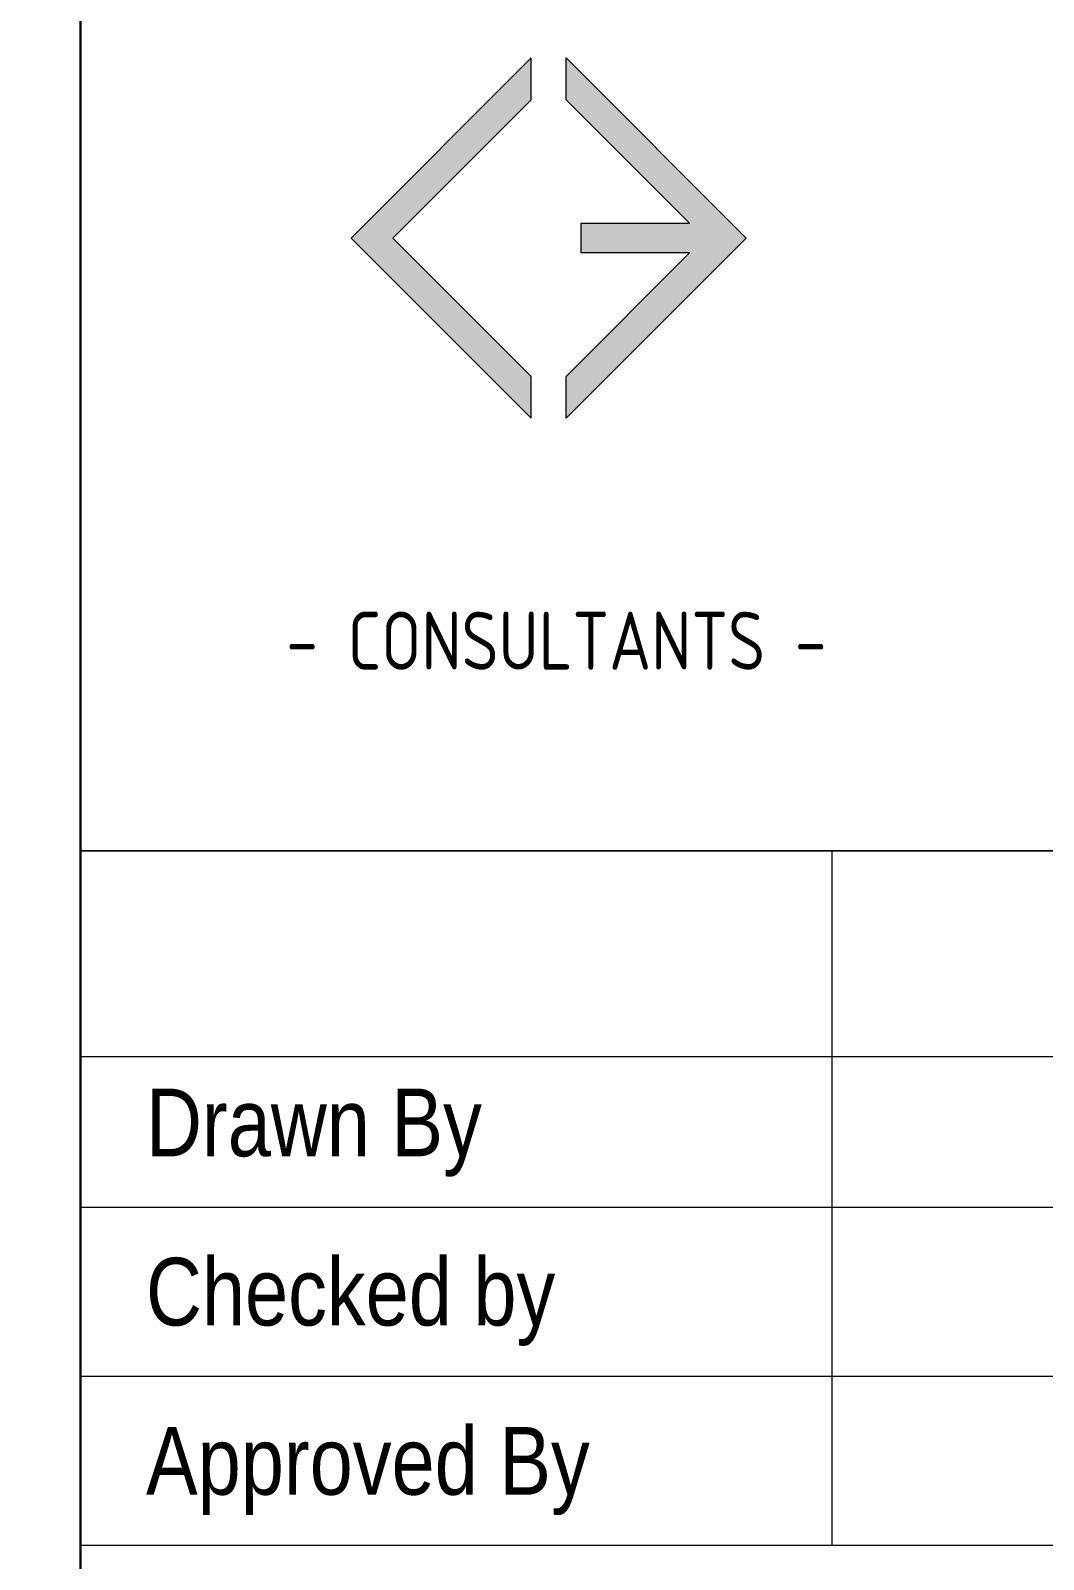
# Model space of a CAD drawing. Header units: millimetres. Extents: x 1112055 to 3390982, y -148532 to 766891.
# Drawn here: x 1789773 to 1791842, y 351855 to 354977 of the extents above; entities that cross this region are included whole.
import ezdxf

# ---------------------------------------------------------------- set-up
doc = ezdxf.new("R2010")
doc.units = ezdxf.units.MM
doc.layers.add('B TITLE BLOCK', color=250, linetype='Continuous', lineweight=0)
doc.layers.add('tb text', color=7, linetype='Continuous', lineweight=13)
doc.styles.add('SWINC', font='swissc.ttf')

msp = doc.modelspace()

# ---------------------------------------------------------------- hatches: boundary and pattern name
at = {"layer": 'B TITLE BLOCK', "linetype": 'Continuous', "lineweight": 0}
h = msp.add_hatch(color=251, dxfattribs=at)
h.dxf.hatch_style = 1
h.paths.add_polyline_path([(1790513.022878305, 354553.0117225099), (1790795.361912558, 354835.3507567629), (1790795.361912558, 354920.6399291556), (1790427.733705912, 354553.0117225099), (1790795.361912558, 354185.3835158641), (1790795.361912558, 354270.6726882503)])
h = msp.add_hatch(color=251, dxfattribs=at)
h.dxf.hatch_style = 1
h.paths.add_polyline_path([(1790897.791747088, 354583.1659985895), (1790897.791747088, 354522.8574464304), (1791118.767780105, 354522.8574464304), (1790866.583021925, 354270.6726882503), (1790866.583021925, 354185.3835158641), (1791234.211228571, 354553.0117225099), (1790866.583021925, 354920.6399291556), (1790866.583021925, 354835.3507567629), (1791118.767780105, 354583.1659985895)])

# ---------------------------------------------------------------- linework, layer by layer
at = {"layer": 'B TITLE BLOCK', "color": 250, "lineweight": 0}
for p, q in [((1789874.913804691, 384070.6444140066), (1789874.913804691, 346695.2402989607)), ((1795708.879134949, 353301.8786241129), (1789874.91380469, 353301.8786241129)), ((1789874.91380469, 353301.8786241129), (1795708.879134949, 353301.8786241129)), ((1789874.91380469, 353301.8786241129), (1795708.879134949, 353301.8786241129)), ((1791410.325259711, 351883.9665374076), (1791410.325259711, 353301.8723583185)), ((1789875.071225432, 352881.8919582817), (1795709.03655569, 352881.8919582817)), ((1789875.071225432, 352881.8919582817), (1795709.03655569, 352881.8919582817)), ((1789875.071225432, 352574.8308528451), (1795709.03655569, 352574.8308528451)), ((1789875.071225432, 352574.8308528451), (1795709.03655569, 352574.8308528451)), ((1789875.071225432, 352229.3986951331), (1795709.03655569, 352229.3986951331)), ((1789875.071225432, 352229.3986951331), (1795709.03655569, 352229.3986951331)), ((1789875.071225432, 352229.3986951331), (1795709.03655569, 352229.3986951331)), ((1795709.03655569, 351883.9665374213), (1789874.873908254, 351883.9665374213)), ((1795709.03655569, 351883.9665374213), (1789875.071225432, 351883.9665374213))]:
    msp.add_line(p, q, dxfattribs=at)
at = {"layer": 'B TITLE BLOCK', "color": 250, "lineweight": 0, "const_width": 4.864481508616795}
msp.add_lwpolyline([(1795708.879134949, 346695.2402989607), (1789874.91380469, 346695.2402989607), (1789874.91380469, 357822.7197024117), (1795708.879134949, 357822.7197024117)], close=True, dxfattribs=at)
at = {"layer": 'B TITLE BLOCK', "color": 251, "linetype": 'Continuous', "lineweight": 0}
for points in [[(1790427.68277951, 354553.0626489116), (1790795.361912558, 354185.3835158635), (1790795.361912558, 354270.6726882497), (1790513.022878305, 354553.0117225093), (1790795.361912558, 354835.3507567621), (1790795.361912558, 354920.6399291551), (1790427.68277951, 354552.9607961003)], [(1791234.26215498, 354553.0626489116), (1790866.583021925, 354185.3835158635), (1790866.583021925, 354270.6726882497), (1791118.767780105, 354522.8574464297), (1790897.791747088, 354522.8574464297), (1790897.791747088, 354583.165998589), (1791118.767780105, 354583.165998589), (1790866.583021925, 354835.3507567621), (1790866.583021925, 354920.6399291551), (1791234.26215498, 354552.9607961003)]]:
    msp.add_lwpolyline(points, dxfattribs=at)

# ---------------------------------------------------------------- texts
at = {"layer": 'B TITLE BLOCK', "color": 251, "lineweight": 0, "insert": (1790846.907331688, 354036.8789335164), "char_height": 147.9882039686623, "attachment_point": 2, "style": 'SWINC'}
msp.add_mtext_dynamic_manual_height_columns('\\pxsm1,qj;{\\fBankGothic Lt BT|b0|i0|c0|p34;BHOOMI\\P\\ps*,q*;\\fGost|b0|i0|c0|p2;\\H0.8x;- CONSULTANTS -\\C1; }', width=386959.0369416804, gutter_width=0, heights=[54430.21067641741], dxfattribs=at)
at = {"layer": 'tb text', "lineweight": 0, "style": 'SWINC'}
for s, p in [('Drawn By', (1790008.896149477, 352678.4618164489)), ('Checked by', (1790008.896149477, 352333.0296587303)), ('Approved By', (1790008.896149477, 351987.5975010183))]:
    msp.add_text(s, height=138.1728630850554, dxfattribs=at).set_placement(p)

doc.saveas('drawing.dxf')
